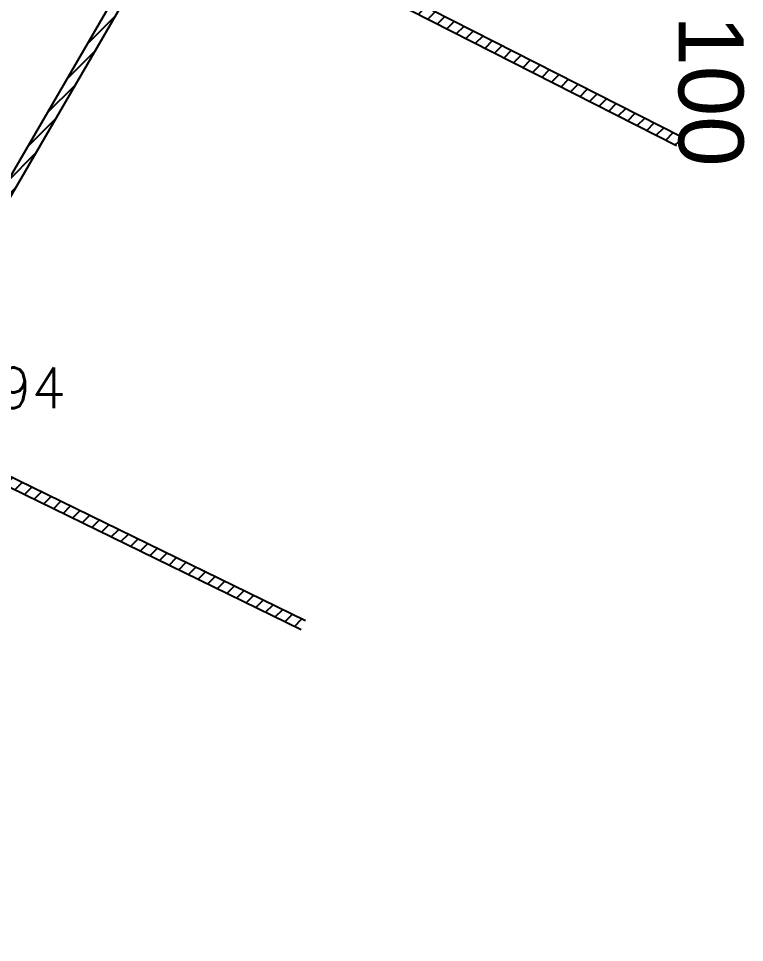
# Model space of a CAD drawing. Header units: millimetres. Extents: x 524954 to 526204, y 9523489 to 9524010.
# Drawn here: x 526082.73 to 526100.62, y 9523961.8 to 9523984.56 of the extents above; entities that cross this region are included whole.
import ezdxf

# ---------------------------------------------------------------- set-up
doc = ezdxf.new("R2010")
doc.units = ezdxf.units.MM
doc.header["$PDMODE"] = 32
doc.header["$PDSIZE"] = 0.5
for name, color, linetype in [('Annotation', 7, 'Continuous'), ('Cloture', 7, 'Continuous'), ('Murs', 1, 'Continuous'), ('TopoAlt', 3, 'Continuous'), ('TOPOJIS', 7, 'Continuous')]:
    doc.layers.add(name, color=color, linetype=linetype)
doc.styles.add('Simplex 1.0', font='Simplex.shx', dxfattribs={"width": 0.99, "height": 1})
doc.styles.get("Standard").update_dxf_attribs({"font": 'arial.ttf'})
pattern_1 = [(45, (0, 0), (-0.1767766952966, 0.1767766952966), [])]

# ---------------------------------------------------------------- blocks, each defined once
blk = doc.blocks.new('TCPOINT M')
at = {"color": 0}
blk.add_point((0, 0), dxfattribs=at)
at = {"layer": 'TopoAlt', "style": 'Simplex 1.0', "width": 0.99}
blk.add_attdef('ALT', (0.15, 0.15), '', height=1, dxfattribs=at)

msp = doc.modelspace()

# ---------------------------------------------------------------- hatches: boundary and pattern name
at = {"layer": 'Murs'}
h = msp.add_hatch(dxfattribs=at)
h.set_pattern_fill('_U', color=256, scale=0.25, angle=45, style=0, pattern_type=0)
h.set_pattern_definition(pattern_1)
h.paths.add_polyline_path([(526079.188, 9523974.91), (526086.743, 9523987.912), (526099.063, 9523981.648), (526098.95, 9523981.425), (526086.84, 9523987.582), (526079.404, 9523974.784)])
h = msp.add_hatch(dxfattribs=at)
h.set_pattern_fill('_U', color=256, scale=0.25, angle=45, style=0, pattern_type=0)
h.set_pattern_definition(pattern_1)
h.paths.add_polyline_path([(526071.473, 9523961.923), (526079.188, 9523974.91), (526089.808, 9523969.726), (526089.699, 9523969.502), (526079.286, 9523974.584), (526071.688, 9523961.795)])

# ---------------------------------------------------------------- linework, layer by layer
at = {"layer": 'Cloture', "flags": 128}
for points in [[(526079.188, 9523974.91), (526086.743, 9523987.912), (526099.063, 9523981.648)], [(526079.404, 9523974.784), (526086.84, 9523987.582), (526098.95, 9523981.425)], [(526071.473, 9523961.923), (526079.188, 9523974.91), (526089.808, 9523969.726)], [(526071.688, 9523961.795), (526079.286, 9523974.584), (526089.699, 9523969.502)]]:
    msp.add_lwpolyline(points, dxfattribs=at)

# ---------------------------------------------------------------- block references
at = {"layer": 'TOPOJIS'}
ref = msp.add_blockref('TCPOINT M', (526079.188, 9523974.91, 311.94), dxfattribs=at)
ref.add_attrib('ALT', '311.94', (526079.238, 9523974.96, 311.94), dxfattribs={"layer": 'TopoAlt', "height": 1, "style": 'Simplex 1.0', "width": 0.99})

# ---------------------------------------------------------------- texts
at = {"layer": 'Annotation'}
msp.add_text('100', height=1.6, rotation=270, dxfattribs=at).set_placement((526099, 9523984.635))

doc.saveas('drawing.dxf')
